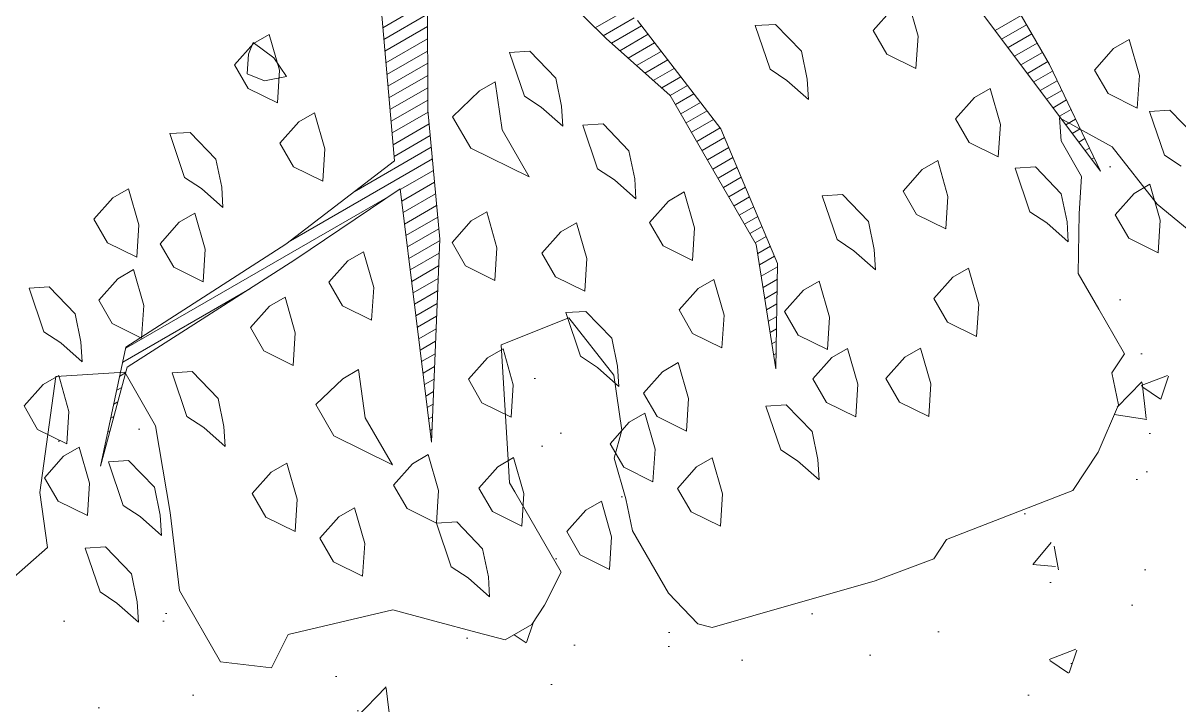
# Model space of a CAD drawing. Header units: metres. Extents: x 12093 to 20303, y 514 to 1412.
# Drawn here: x 19805.28 to 19806.836, y 681.302 to 682.22 of the extents above; entities that cross this region are included whole.
import ezdxf

# ---------------------------------------------------------------- set-up
doc = ezdxf.new("R2010")
doc.units = ezdxf.units.M
doc.layers.add('ARBOLES', color=52, linetype='Continuous', lineweight=13)
doc.layers.add('grass', color=64, linetype='Continuous', lineweight=13)
doc.layers.add('desnivel', color=9, linetype='Continuous')
pattern_1 = [(50, (19136.99335, 73.14804), (0.36436934, -0.03187817), [0.0381, -0.4191]), (355, (19136.99335, 73.14804), (-0.07048565, 0.38211329), [0.03048, -0.33528]), (100.451, (19137.0237, 73.1454), (0.293885, 0.35023338), [0.03238, -0.35618]), (46.1842, (19136.99335, 73.24964), (0.54215808, -0.08408466), [0.05715, -0.62865]), (96.6356, (19137.03853, 73.24264), (0.47480847, 0.4948511), [0.04857, -0.53427]), (351.184, (19136.99335, 73.24964), (0.4748092, 0.49485024), [0.04572, -0.50292]), (21, (19137.04415, 73.22424), (0.30322976, -0.20453104), [0.0381, -0.4191]), (326, (19137.04415, 73.22424), (0.12360406, 0.36837593), [0.03048, -0.33528]), (71.4514, (19137.06942, 73.2072), (0.42683298, 0.16384572), [0.03238, -0.35618]), (37.5, (19136.99335, 73.14804), (0.006177207, 0.169110078), [0, -0.331216, 0, -0.34036, 0, -0.33655]), (7.5, (19136.99335, 73.14804), (0.133639325, 0.20036115), [0, -0.194056, 0, -0.323596, 0, -0.12827]), (327.5, (19136.88007, 73.14804), (0.27118119, -0.011457488), [0, -0.127, 0, -0.39624, 0, -0.52578]), (317.5, (19136.82927, 73.14804), (0.29625836, 0.05085298), [0, -0.1651, 0, -0.263144, 0, -0.37338])]

# ---------------------------------------------------------------- blocks, each defined once
blk = doc.blocks.new('ghgfghgh')
at = {"layer": 'ARBOLES', "lineweight": 20}
for p, q in [((20002.20167, 663.20867), (20002.28229, 663.06904)), ((20001.75434, 663.15431), (20001.75489, 663.03051)), ((20001.90603, 663.09118), (20001.84386, 663.1528)), ((20002.32555, 662.97876), (20002.20963, 663.13347)), ((20001.71667, 663.10037), (20001.75448, 663.1222)), ((20001.89693, 663.1002), (20001.92199, 663.11466)), ((20001.72651, 662.98753), (20001.71547, 663.11414)), ((20001.71754, 663.09045), (20001.75453, 663.1118)), ((20001.90358, 663.09361), (20001.92976, 663.10872)), ((20001.93263, 663.10653), (20002.00351, 663.01447)), ((20002.2362, 663.098), (20002.25823, 663.11072)), ((20001.7184, 663.08052), (20001.75457, 663.10141)), ((20001.91052, 663.08719), (20001.93613, 663.10198)), ((20001.91764, 663.08088), (20001.94169, 663.09476)), ((20002.24166, 663.09073), (20002.26274, 663.1029)), ((20002.24711, 663.08345), (20002.26726, 663.09508)), ((20001.71927, 663.0706), (20001.75462, 663.09101)), ((20001.96053, 663.04285), (20001.90603, 663.09118)), ((20001.92476, 663.07457), (20001.94725, 663.08755)), ((20002.25256, 663.07617), (20002.27177, 663.08726)), ((20001.72013, 663.06067), (20001.75467, 663.08061)), ((20001.93188, 663.06825), (20001.9528, 663.08033)), ((20002.25801, 663.0689), (20002.27628, 663.07944)), ((20001.721, 663.05075), (20001.75471, 663.07021)), ((20001.939, 663.06194), (20001.95836, 663.07311)), ((20001.94612, 663.05562), (20001.96392, 663.0659)), ((20002.26347, 663.06162), (20002.2808, 663.07162)), ((20002.28229, 663.06904), (20002.32555, 662.97876)), ((20001.72187, 663.04082), (20001.75476, 663.05981)), ((20001.95325, 663.04931), (20001.96947, 663.05868)), ((20002.26892, 663.05434), (20002.28491, 663.06357)), ((20002.27437, 663.04706), (20002.28882, 663.05541)), ((20001.72273, 663.0309), (20001.75481, 663.04942)), ((20001.96037, 663.043), (20001.97503, 663.05146)), ((20002.27982, 663.03979), (20002.29273, 663.04724)), ((20001.7236, 663.02097), (20001.75485, 663.03902)), ((20002.03347, 662.91652), (20001.96053, 663.04285)), ((20001.96494, 663.03521), (20001.98059, 663.04425)), ((20001.96945, 663.02739), (20001.98614, 663.03703)), ((20002.28528, 663.03251), (20002.29665, 663.03908)), ((20001.72446, 663.01105), (20001.75505, 663.02871)), ((20001.75489, 663.03051), (20001.7649, 662.92104)), ((20001.97397, 663.01958), (20001.9917, 663.02981)), ((20002.29073, 663.02523), (20002.30056, 663.03091)), ((20001.72533, 663.00112), (20001.75596, 663.01881)), ((20001.97848, 663.01176), (20001.99726, 663.0226)), ((20002.29618, 663.01796), (20002.30447, 663.02274)), ((20001.72619, 662.9912), (20001.75687, 663.00891)), ((20001.983, 663.00394), (20002.00281, 663.01538)), ((20001.98751, 662.99612), (20002.0066, 663.00714)), ((20002.00351, 663.01447), (20002.05163, 662.90041)), ((20002.30163, 663.01068), (20002.30839, 663.01458)), ((20002.30708, 663.0034), (20002.3123, 663.00641)), ((20001.69239, 662.96126), (20001.75777, 662.999)), ((20001.99202, 662.9883), (20002.01014, 662.99876)), ((20002.31254, 662.99613), (20002.31621, 662.99825)), ((20001.63446, 662.91665), (20001.72651, 662.98753)), ((20001.63826, 662.91958), (20001.75868, 662.9891)), ((20001.99654, 662.98048), (20002.01368, 662.99038)), ((20002.31799, 662.98885), (20002.32012, 662.99008)), ((20001.73148, 662.96297), (20001.75958, 662.9792)), ((20002.00105, 662.97266), (20002.01721, 662.98199)), ((20002.32344, 662.98157), (20002.32404, 662.98191)), ((20001.73268, 662.95324), (20001.76049, 662.9693)), ((20002.00557, 662.96484), (20002.02075, 662.97361)), ((20001.49847, 662.82844), (20001.72307, 662.95812)), ((20001.73138, 662.96374), (20001.64213, 662.90335)), ((20001.75805, 662.74864), (20001.73138, 662.96374)), ((20001.73389, 662.94351), (20001.76139, 662.95939)), ((20002.01008, 662.95703), (20002.02429, 662.96523)), ((20001.73509, 662.93379), (20001.7623, 662.94949)), ((20002.0146, 662.94921), (20002.02782, 662.95684)), ((20002.01911, 662.94139), (20002.03136, 662.94846)), ((20001.7363, 662.92406), (20001.7632, 662.93959)), ((20002.02362, 662.93357), (20002.0349, 662.94008)), ((20001.73751, 662.91433), (20001.76411, 662.92969)), ((20002.02814, 662.92575), (20002.03843, 662.9317)), ((20001.73871, 662.9046), (20001.76485, 662.91969)), ((20001.7649, 662.92104), (20001.75805, 662.74864)), ((20002.03265, 662.91793), (20002.04197, 662.92331)), ((20001.49867, 662.82939), (20001.63446, 662.91665)), ((20001.73992, 662.89487), (20001.76442, 662.90902)), ((20002.05013, 662.81089), (20002.03347, 662.91652)), ((20002.0347, 662.90869), (20002.04551, 662.91493)), ((20001.64213, 662.90335), (20001.4997, 662.81225)), ((20002.03621, 662.89914), (20002.04904, 662.90655)), ((20002.05163, 662.90041), (20002.05013, 662.81089)), ((20001.74113, 662.88514), (20001.764, 662.89835)), ((20002.03772, 662.88958), (20002.05159, 662.89759)), ((20001.49594, 662.81656), (20001.60381, 662.87884)), ((20001.74233, 662.87542), (20001.76358, 662.88768)), ((20002.03922, 662.88003), (20002.05141, 662.88706)), ((20001.74354, 662.86569), (20001.76315, 662.87701)), ((20002.04073, 662.87047), (20002.05123, 662.87654)), ((20001.74474, 662.85596), (20001.76273, 662.86634)), ((20002.04224, 662.86092), (20002.05106, 662.86601)), ((20001.74595, 662.84623), (20001.7623, 662.85567)), ((20002.04374, 662.85136), (20002.05088, 662.85548)), ((20001.74716, 662.8365), (20001.76188, 662.845)), ((20002.04525, 662.84181), (20002.0507, 662.84495)), ((20001.74836, 662.82677), (20001.76146, 662.83433)), ((20002.04676, 662.83225), (20002.05052, 662.83443)), ((20001.47721, 662.72835), (20001.49867, 662.82939)), ((20001.74957, 662.81704), (20001.76103, 662.82366)), ((20002.04827, 662.8227), (20002.05035, 662.8239)), ((20001.4997, 662.81225), (20001.47721, 662.72835)), ((20001.75078, 662.80732), (20001.76061, 662.81299)), ((20001.75198, 662.79759), (20001.76018, 662.80232)), ((20001.4909, 662.7928), (20001.49514, 662.79525)), ((20001.75319, 662.78786), (20001.75976, 662.79165)), ((20001.48838, 662.78092), (20001.49184, 662.78292)), ((20001.7544, 662.77813), (20001.75934, 662.78098)), ((20001.48585, 662.76904), (20001.48853, 662.77058)), ((20001.7556, 662.7684), (20001.75891, 662.77031)), ((20001.75681, 662.75867), (20001.75849, 662.75964)), ((20001.75801, 662.74895), (20001.75807, 662.74898))]:
    blk.add_line(p, q, dxfattribs=at)
at = {"layer": 'desnivel', "lineweight": 20}
for p, q in [((20001.63627, 662.58552), (20001.62231, 662.55729)), ((20001.82048, 662.58092), (20001.79661, 662.58732)), ((20001.62231, 662.55729), (20001.57894, 662.56251))]:
    blk.add_line(p, q, dxfattribs=at)
at = {"layer": 'grass'}
for p, q in [((20002.14876, 663.11606), (20002.13265, 663.0979)), ((20002.17076, 663.0933), (20002.16206, 663.12374)), ((20001.62033, 663.09467), (20001.60703, 663.08699)), ((20001.62904, 663.06423), (20001.62033, 663.09467)), ((20002.03264, 663.10221), (20002.04978, 663.10324)), ((20002.04519, 663.06513), (20002.03264, 663.10221)), ((20002.04978, 663.10324), (20002.07178, 663.08048)), ((20002.13265, 663.0979), (20002.14417, 663.07795)), ((20001.60703, 663.08699), (20001.59092, 663.06882)), ((20001.60654, 663.08779), (20001.60254, 663.07799)), ((20001.62414, 663.07487), (20001.60654, 663.08779)), ((20002.16898, 663.06568), (20002.17076, 663.0933)), ((20002.34981, 663.09029), (20002.33651, 663.08261)), ((20002.35851, 663.05986), (20002.34981, 663.09029)), ((20001.60254, 663.07799), (20001.60143, 663.06128)), ((20001.82419, 663.07938), (20001.84133, 663.08041)), ((20001.83673, 663.0423), (20001.82419, 663.07938)), ((20001.84133, 663.08041), (20001.86333, 663.05765)), ((20002.07178, 663.08048), (20002.07665, 663.0567)), ((20002.14417, 663.07795), (20002.16898, 663.06568)), ((20002.33651, 663.08261), (20002.3204, 663.06445)), ((20001.59092, 663.06882), (20001.60244, 663.04888)), ((20001.63484, 663.05906), (20001.62414, 663.07487)), ((20002.05951, 663.05567), (20002.04519, 663.06513)), ((20001.60143, 663.06128), (20001.61613, 663.05527)), ((20001.61613, 663.05527), (20001.63484, 663.05906)), ((20001.62725, 663.03661), (20001.62904, 663.06423)), ((20001.86333, 663.05765), (20001.8682, 663.03387)), ((20002.07768, 663.03956), (20002.05951, 663.05567)), ((20002.07665, 663.0567), (20002.07768, 663.03956)), ((20002.3204, 663.06445), (20002.33192, 663.0445)), ((20002.35673, 663.03223), (20002.35851, 663.05986)), ((20001.60244, 663.04888), (20001.62725, 663.03661)), ((20001.79862, 663.04689), (20001.77587, 663.02489)), ((20001.81192, 663.05457), (20001.79862, 663.04689)), ((20001.81782, 663.01365), (20001.81192, 663.05457)), ((20002.23191, 663.04882), (20002.21861, 663.04114)), ((20002.24061, 663.01838), (20002.23191, 663.04882)), ((20001.85106, 663.03284), (20001.83673, 663.0423)), ((20002.21861, 663.04114), (20002.2025, 663.02297)), ((20002.33192, 663.0445), (20002.35673, 663.03223)), ((20001.65872, 663.02818), (20001.64542, 663.0205)), ((20001.66742, 662.99774), (20001.65872, 663.02818)), ((20001.86923, 663.01673), (20001.85106, 663.03284)), ((20001.8682, 663.03387), (20001.86923, 663.01673)), ((20002.36722, 663.02942), (20002.38436, 663.03045)), ((20002.37977, 662.99234), (20002.36722, 663.02942)), ((20002.38436, 663.03045), (20002.40636, 663.00769)), ((20001.64542, 663.0205), (20001.62931, 663.00233)), ((20001.77587, 663.02489), (20001.79122, 662.99829)), ((20001.88636, 663.01776), (20001.9035, 663.01879)), ((20001.89891, 662.98068), (20001.88636, 663.01776)), ((20001.9035, 663.01879), (20001.9255, 662.99603)), ((20002.2025, 663.02297), (20002.21402, 663.00303)), ((20002.23883, 662.99076), (20002.24061, 663.01838)), ((20002.29089, 663.02399), (20002.29206, 663.00449)), ((20002.33542, 662.99927), (20002.29089, 663.02399)), ((20001.53595, 663.01049), (20001.55309, 663.01152)), ((20001.5485, 662.97341), (20001.53595, 663.01049)), ((20001.55309, 663.01152), (20001.57509, 662.98876)), ((20001.84085, 662.97375), (20001.81782, 663.01365)), ((20001.62931, 663.00233), (20001.64083, 662.98239)), ((20001.66564, 662.97012), (20001.66742, 662.99774)), ((20001.79122, 662.99829), (20001.84085, 662.97375)), ((20002.21402, 663.00303), (20002.23883, 662.99076)), ((20002.29206, 663.00449), (20002.30953, 662.97423)), ((20002.37356, 662.95068), (20002.33542, 662.99927)), ((20001.57509, 662.98876), (20001.57996, 662.96497)), ((20001.9255, 662.99603), (20001.93037, 662.97225)), ((20002.18742, 662.98767), (20002.17413, 662.97999)), ((20002.19613, 662.95724), (20002.18742, 662.98767)), ((20002.39409, 662.98288), (20002.37977, 662.99234)), ((20001.64083, 662.98239), (20001.66564, 662.97012)), ((20001.91324, 662.97122), (20001.89891, 662.98068)), ((20002.17413, 662.97999), (20002.15802, 662.96183)), ((20002.25316, 662.9813), (20002.2703, 662.98233)), ((20002.26571, 662.94421), (20002.25316, 662.9813)), ((20002.2703, 662.98233), (20002.2923, 662.95957)), ((20001.56282, 662.96395), (20001.5485, 662.97341)), ((20001.9314, 662.95511), (20001.91324, 662.97122)), ((20001.93037, 662.97225), (20001.9314, 662.95511)), ((20002.30953, 662.97423), (20002.3075, 662.9428)), ((20002.3675, 662.96752), (20002.3542, 662.95984)), ((20002.3762, 662.93709), (20002.3675, 662.96752)), ((20001.50092, 662.96367), (20001.48763, 662.95599)), ((20001.50963, 662.93324), (20001.50092, 662.96367)), ((20001.58099, 662.94784), (20001.56282, 662.96395)), ((20001.57996, 662.96497), (20001.58099, 662.94784)), ((20001.97232, 662.961), (20001.95903, 662.95333)), ((20001.98103, 662.93057), (20001.97232, 662.961)), ((20002.08947, 662.95772), (20002.10661, 662.95874)), ((20002.10202, 662.92063), (20002.08947, 662.95772)), ((20002.10661, 662.95874), (20002.12861, 662.93599)), ((20002.15802, 662.96183), (20002.16953, 662.94188)), ((20002.2923, 662.95957), (20002.29717, 662.93578)), ((20002.3542, 662.95984), (20002.33809, 662.94168)), ((20001.48763, 662.95599), (20001.47152, 662.93783)), ((20001.95903, 662.95333), (20001.94292, 662.93516)), ((20002.19435, 662.92961), (20002.19613, 662.95724)), ((20002.4312, 662.90326), (20002.37356, 662.95068)), ((20001.47152, 662.93783), (20001.48304, 662.91788)), ((20001.5572, 662.94297), (20001.5439, 662.93529)), ((20001.56591, 662.91253), (20001.5572, 662.94297)), ((20001.80479, 662.94407), (20001.7915, 662.93639)), ((20001.8135, 662.91364), (20001.80479, 662.94407)), ((20002.16953, 662.94188), (20002.19435, 662.92961)), ((20002.28003, 662.93476), (20002.26571, 662.94421)), ((20002.3075, 662.9428), (20002.30665, 662.89188)), ((20002.33809, 662.94168), (20002.34961, 662.92173)), ((20001.50785, 662.90561), (20001.50963, 662.93324)), ((20001.5439, 662.93529), (20001.5278, 662.91713)), ((20001.7915, 662.93639), (20001.77539, 662.91823)), ((20001.88102, 662.93489), (20001.86772, 662.92721)), ((20001.88973, 662.90445), (20001.88102, 662.93489)), ((20001.94292, 662.93516), (20001.95443, 662.91521)), ((20001.97925, 662.90294), (20001.98103, 662.93057)), ((20002.12861, 662.93599), (20002.13348, 662.9122)), ((20002.2982, 662.91865), (20002.28003, 662.93476)), ((20002.29717, 662.93578), (20002.2982, 662.91865)), ((20002.37442, 662.90946), (20002.3762, 662.93709)), ((20001.77539, 662.91823), (20001.78691, 662.89828)), ((20001.86772, 662.92721), (20001.85161, 662.90904)), ((20002.11634, 662.91117), (20002.10202, 662.92063)), ((20002.34961, 662.92173), (20002.37442, 662.90946)), ((20001.48304, 662.91788), (20001.50785, 662.90561)), ((20001.5278, 662.91713), (20001.53931, 662.89718)), ((20001.56413, 662.88491), (20001.56591, 662.91253)), ((20001.70019, 662.91027), (20001.6869, 662.9026)), ((20001.7089, 662.87984), (20001.70019, 662.91027)), ((20001.81172, 662.88601), (20001.8135, 662.91364)), ((20001.85161, 662.90904), (20001.86313, 662.8891)), ((20001.95443, 662.91521), (20001.97925, 662.90294)), ((20002.13451, 662.89506), (20002.11634, 662.91117)), ((20002.13348, 662.9122), (20002.13451, 662.89506)), ((20001.6869, 662.9026), (20001.67079, 662.88443)), ((20001.88794, 662.87683), (20001.88973, 662.90445)), ((20001.50504, 662.89512), (20001.49174, 662.88745)), ((20001.51375, 662.86469), (20001.50504, 662.89512)), ((20001.53931, 662.89718), (20001.56413, 662.88491)), ((20001.78691, 662.89828), (20001.81172, 662.88601)), ((20001.86313, 662.8891), (20001.88794, 662.87683)), ((20002.20024, 662.88869), (20002.18414, 662.87052)), ((20002.21354, 662.89637), (20002.20024, 662.88869)), ((20002.22225, 662.86593), (20002.21354, 662.89637)), ((20002.30665, 662.89188), (20002.32412, 662.86162)), ((20001.41655, 662.87949), (20001.43368, 662.88052)), ((20001.42909, 662.84241), (20001.41655, 662.87949)), ((20001.43368, 662.88052), (20001.45569, 662.85776)), ((20001.49174, 662.88745), (20001.47563, 662.86928)), ((20001.67079, 662.88443), (20001.6823, 662.86448)), ((20001.70712, 662.85222), (20001.7089, 662.87984)), ((20001.98412, 662.87916), (20001.96801, 662.86099)), ((20001.99741, 662.88684), (20001.98412, 662.87916)), ((20002.00612, 662.8564), (20001.99741, 662.88684)), ((20002.08694, 662.88533), (20002.07364, 662.87765)), ((20002.09564, 662.85489), (20002.08694, 662.88533)), ((20001.47563, 662.86928), (20001.48715, 662.84933)), ((20001.6337, 662.87189), (20001.62041, 662.86421)), ((20001.64241, 662.84145), (20001.6337, 662.87189)), ((20002.07364, 662.87765), (20002.05753, 662.85949)), ((20002.18414, 662.87052), (20002.19565, 662.85058)), ((20001.51196, 662.83706), (20001.51375, 662.86469)), ((20001.62041, 662.86421), (20001.6043, 662.84604)), ((20001.6823, 662.86448), (20001.70712, 662.85222)), ((20001.87184, 662.85866), (20001.88897, 662.85969)), ((20001.88897, 662.85969), (20001.91098, 662.83693)), ((20001.96801, 662.86099), (20001.97952, 662.84105)), ((20002.05753, 662.85949), (20002.06905, 662.83954)), ((20002.22047, 662.83831), (20002.22225, 662.86593)), ((20002.32412, 662.86162), (20002.33722, 662.83892)), ((20001.45569, 662.85776), (20001.46055, 662.83398)), ((20001.87451, 662.8542), (20001.81719, 662.83119)), ((20001.88438, 662.82158), (20001.87184, 662.85866)), ((20001.91265, 662.80561), (20001.87451, 662.8542)), ((20002.00434, 662.82878), (20002.00612, 662.8564)), ((20002.09386, 662.82727), (20002.09564, 662.85489)), ((20002.19565, 662.85058), (20002.22047, 662.83831)), ((20001.44342, 662.83295), (20001.42909, 662.84241)), ((20001.48715, 662.84933), (20001.51196, 662.83706)), ((20001.6043, 662.84604), (20001.61581, 662.8261)), ((20001.64063, 662.81383), (20001.64241, 662.84145)), ((20001.97952, 662.84105), (20002.00434, 662.82878)), ((20001.46158, 662.81684), (20001.44342, 662.83295)), ((20001.46055, 662.83398), (20001.46158, 662.81684)), ((20001.81719, 662.83119), (20001.82304, 662.7337)), ((20001.91098, 662.83693), (20001.91585, 662.81315)), ((20002.06905, 662.83954), (20002.09386, 662.82727)), ((20002.33722, 662.83892), (20002.34596, 662.82379)), ((20001.61581, 662.8261), (20001.64063, 662.81383)), ((20001.80535, 662.82027), (20001.78924, 662.80211)), ((20001.81864, 662.82795), (20001.80535, 662.82027)), ((20001.82735, 662.79752), (20001.81864, 662.82795)), ((20001.89871, 662.81212), (20001.88438, 662.82158)), ((20002.0977, 662.82062), (20002.08159, 662.80245)), ((20002.111, 662.8283), (20002.0977, 662.82062)), ((20002.1197, 662.79786), (20002.111, 662.8283)), ((20002.1596, 662.8209), (20002.14349, 662.80273)), ((20002.1729, 662.82857), (20002.1596, 662.8209)), ((20002.1816, 662.79814), (20002.1729, 662.82857)), ((20002.34596, 662.82379), (20002.33519, 662.80749)), ((20001.69588, 662.81026), (20001.68258, 662.80259)), ((20001.70177, 662.76934), (20001.69588, 662.81026)), ((20001.91687, 662.79601), (20001.89871, 662.81212)), ((20001.91585, 662.81315), (20001.91687, 662.79601)), ((20001.96726, 662.81623), (20001.95396, 662.80855)), ((20001.97596, 662.7858), (20001.96726, 662.81623)), ((20002.04977, 662.81314), (20002.05017, 662.81337)), ((20001.43918, 662.80459), (20001.42554, 662.70593)), ((20001.44164, 662.80532), (20001.42834, 662.79765)), ((20001.49767, 662.8081), (20001.43918, 662.80459)), ((20001.45034, 662.77489), (20001.44164, 662.80532)), ((20001.49342, 662.80468), (20001.49845, 662.80758)), ((20001.52388, 662.76271), (20001.49767, 662.8081)), ((20001.53781, 662.80766), (20001.55494, 662.80868)), ((20001.55035, 662.77057), (20001.53781, 662.80766)), ((20001.55494, 662.80868), (20001.57695, 662.78593)), ((20001.68258, 662.80259), (20001.65982, 662.78058)), ((20001.78924, 662.80211), (20001.80076, 662.78216)), ((20001.91936, 662.75905), (20001.91265, 662.80561)), ((20001.95396, 662.80855), (20001.93785, 662.79039)), ((20002.08159, 662.80245), (20002.09311, 662.78251)), ((20002.14349, 662.80273), (20002.15501, 662.78278)), ((20002.33519, 662.80749), (20002.34073, 662.78043)), ((20001.42834, 662.79765), (20001.41223, 662.77948)), ((20001.82557, 662.76989), (20001.82735, 662.79752)), ((20002.11792, 662.77024), (20002.1197, 662.79786)), ((20002.17982, 662.77051), (20002.1816, 662.79814)), ((20001.57695, 662.78593), (20001.58182, 662.76214)), ((20001.80076, 662.78216), (20001.82557, 662.76989)), ((20001.93785, 662.79039), (20001.94937, 662.77044)), ((20001.97418, 662.75817), (20001.97596, 662.7858)), ((20002.09311, 662.78251), (20002.11792, 662.77024)), ((20002.15501, 662.78278), (20002.17982, 662.77051)), ((20001.41223, 662.77948), (20001.42375, 662.75953)), ((20001.44856, 662.74726), (20001.45034, 662.77489)), ((20001.65982, 662.78058), (20001.67518, 662.75399)), ((20001.93888, 662.77325), (20001.92558, 662.76557)), ((20001.94758, 662.74282), (20001.93888, 662.77325)), ((20002.0417, 662.77942), (20002.05884, 662.78045)), ((20002.05424, 662.74234), (20002.0417, 662.77942)), ((20002.05884, 662.78045), (20002.08084, 662.75769)), ((20002.34073, 662.78043), (20002.32358, 662.74026)), ((20001.53612, 662.68909), (20001.52388, 662.76271)), ((20001.56468, 662.76111), (20001.55035, 662.77057)), ((20001.58182, 662.76214), (20001.58285, 662.745)), ((20001.72481, 662.72945), (20001.70177, 662.76934)), ((20001.92558, 662.76557), (20001.90947, 662.74741)), ((20001.94937, 662.77044), (20001.97418, 662.75817)), ((20001.42375, 662.75953), (20001.44856, 662.74726)), ((20001.48333, 662.75716), (20001.48523, 662.75825)), ((20001.58285, 662.745), (20001.56468, 662.76111)), ((20001.67518, 662.75399), (20001.72481, 662.72945)), ((20001.91297, 662.73519), (20001.91936, 662.75905)), ((20002.08084, 662.75769), (20002.08571, 662.73391)), ((20001.45905, 662.74445), (20001.44575, 662.73678)), ((20001.46776, 662.71402), (20001.45905, 662.74445)), ((20001.48081, 662.74528), (20001.48192, 662.74592)), ((20001.90947, 662.74741), (20001.92099, 662.72746)), ((20001.9458, 662.71519), (20001.94758, 662.74282)), ((20002.06857, 662.73288), (20002.05424, 662.74234)), ((20001.44575, 662.73678), (20001.42964, 662.71861)), ((20001.47829, 662.73339), (20001.47862, 662.73359)), ((20001.48386, 662.73218), (20001.501, 662.73321)), ((20001.49641, 662.6951), (20001.48386, 662.73218)), ((20001.501, 662.73321), (20001.523, 662.71046)), ((20001.75524, 662.73815), (20001.74194, 662.73047)), ((20001.76395, 662.70772), (20001.75524, 662.73815)), ((20001.82763, 662.73562), (20001.81433, 662.72794)), ((20001.82304, 662.7337), (20001.82421, 662.71421)), ((20001.83633, 662.70518), (20001.82763, 662.73562)), ((20001.92287, 662.70056), (20001.91297, 662.73519)), ((20001.99618, 662.73541), (20001.98289, 662.72774)), ((20002.00489, 662.70498), (20001.99618, 662.73541)), ((20002.08674, 662.71677), (20002.06857, 662.73288)), ((20002.08571, 662.73391), (20002.08674, 662.71677)), ((20002.32358, 662.74026), (20002.30205, 662.70766)), ((20001.62199, 662.72328), (20001.60588, 662.70511)), ((20001.63528, 662.73095), (20001.62199, 662.72328)), ((20001.64399, 662.70052), (20001.63528, 662.73095)), ((20001.74194, 662.73047), (20001.72584, 662.71231)), ((20001.81433, 662.72794), (20001.79822, 662.70977)), ((20001.92099, 662.72746), (20001.9458, 662.71519)), ((20001.98289, 662.72774), (20001.96678, 662.70957)), ((20001.42964, 662.71861), (20001.44116, 662.69866)), ((20001.46597, 662.68639), (20001.46776, 662.71402)), ((20001.72584, 662.71231), (20001.73735, 662.69236)), ((20001.82421, 662.71421), (20001.82858, 662.70664)), ((20001.42554, 662.70593), (20001.43224, 662.65937)), ((20001.523, 662.71046), (20001.52787, 662.68667)), ((20001.60588, 662.70511), (20001.6174, 662.68516)), ((20001.76217, 662.68009), (20001.76395, 662.70772)), ((20001.79822, 662.70977), (20001.80974, 662.68983)), ((20001.82858, 662.70664), (20001.86789, 662.63856)), ((20001.83455, 662.67756), (20001.83633, 662.70518)), ((20001.96678, 662.70957), (20001.9783, 662.68962)), ((20002.00311, 662.67735), (20002.00489, 662.70498)), ((20002.30205, 662.70766), (20002.19498, 662.66602)), ((20001.44116, 662.69866), (20001.46597, 662.68639)), ((20001.51074, 662.68564), (20001.49641, 662.6951)), ((20001.64221, 662.67289), (20001.64399, 662.70052)), ((20001.69259, 662.69312), (20001.67929, 662.68544)), ((20001.7013, 662.66268), (20001.69259, 662.69312)), ((20001.90207, 662.69881), (20001.88877, 662.69113)), ((20001.91078, 662.66837), (20001.90207, 662.69881)), ((20001.92841, 662.6735), (20001.92287, 662.70056)), ((20001.5289, 662.66953), (20001.51074, 662.68564)), ((20001.52787, 662.68667), (20001.5289, 662.66953)), ((20001.544, 662.62303), (20001.53612, 662.68909)), ((20001.6174, 662.68516), (20001.64221, 662.67289)), ((20001.67929, 662.68544), (20001.66319, 662.66727)), ((20001.73735, 662.69236), (20001.76217, 662.68009)), ((20001.80974, 662.68983), (20001.83455, 662.67756)), ((20001.88877, 662.69113), (20001.87266, 662.67297)), ((20001.9783, 662.68962), (20002.00311, 662.67735)), ((20001.76217, 662.68009), (20001.7793, 662.68112)), ((20001.77471, 662.64301), (20001.76217, 662.68009)), ((20001.7793, 662.68112), (20001.80131, 662.65836)), ((20001.87266, 662.67297), (20001.88418, 662.65302)), ((20001.95898, 662.62054), (20001.92841, 662.6735)), ((20001.66319, 662.66727), (20001.6747, 662.64733)), ((20001.909, 662.64075), (20001.91078, 662.66837)), ((20002.19498, 662.66602), (20002.18421, 662.64972)), ((20001.43224, 662.65937), (20001.39879, 662.62997)), ((20001.46419, 662.65877), (20001.48133, 662.6598)), ((20001.47674, 662.62169), (20001.46419, 662.65877)), ((20001.48133, 662.6598), (20001.50333, 662.63704)), ((20001.69952, 662.63506), (20001.7013, 662.66268)), ((20001.80131, 662.65836), (20001.80618, 662.63458)), ((20001.6747, 662.64733), (20001.69952, 662.63506)), ((20001.88418, 662.65302), (20001.909, 662.64075)), ((20002.18421, 662.64972), (20002.13446, 662.63108)), ((20001.50333, 662.63704), (20001.5082, 662.61325)), ((20001.78904, 662.63355), (20001.77471, 662.64301)), ((20001.80618, 662.63458), (20001.8072, 662.61744)), ((20001.86789, 662.63856), (20001.85393, 662.61033)), ((20001.8072, 662.61744), (20001.78904, 662.63355)), ((20002.13446, 662.63108), (20002.09983, 662.62117)), ((20001.49107, 662.61223), (20001.47674, 662.62169)), ((20001.57894, 662.56251), (20001.544, 662.62303)), ((20001.98402, 662.59465), (20001.95898, 662.62054)), ((20002.09983, 662.62117), (20002.0652, 662.61126)), ((20001.50923, 662.59612), (20001.49107, 662.61223)), ((20001.5082, 662.61325), (20001.50923, 662.59612)), ((20001.72502, 662.6065), (20001.63627, 662.58552)), ((20001.76081, 662.59691), (20001.72502, 662.6065)), ((20001.85393, 662.61033), (20001.84317, 662.59403)), ((20002.0652, 662.61126), (20002.03058, 662.60136)), ((20001.79661, 662.58732), (20001.76081, 662.59691)), ((20001.99595, 662.59145), (20001.98402, 662.59465)), ((20002.03058, 662.60136), (20001.99595, 662.59145)), ((20001.84317, 662.59403), (20001.82048, 662.58092))]:
    blk.add_line(p, q, dxfattribs=at)

msp = doc.modelspace()

# ---------------------------------------------------------------- hatches: boundary and pattern name
at = {"layer": 'grass'}
h = msp.add_hatch(dxfattribs=at)
h.set_pattern_fill('AR-CONC', color=256, scale=0.002, style=0)
h.set_pattern_definition(pattern_1)
h.paths.add_polyline_path([(19807.4506, 682.8965), (19807.4397, 682.9019), (19807.3312, 682.9512), (19807.3072, 682.9374), (19807.3285, 682.9006), (19807.3424, 682.9086), (19807.3553, 682.8637), (19807.4055, 682.8502), (19807.4471, 682.7782), (19807.4836, 682.6873), (19807.4785, 682.6684), (19807.4735, 682.6494), (19807.5118, 682.5276), (19807.5344, 682.4607), (19807.48, 682.3333), (19807.384, 682.2779), (19807.3448, 682.2072), (19807.3038, 682.1675), (19807.2936, 682.1297), (19807.2526, 682.09), (19807.2046, 682.0623), (19807.1584, 682.0036), (19807.1123, 681.945), (19807.0592, 681.8984), (19807.0611, 681.8674), (19807.032, 681.8347), (19807.003, 681.8019), (19806.9633, 681.843), (19806.9305, 681.872), (19806.8977, 681.9011), (19806.8063, 681.9763), (19806.8032, 681.9803), (19806.8105, 681.9547), (19806.8077, 681.9109), (19806.7683, 681.9304), (19806.75, 681.962), (19806.7756, 681.9908), (19806.7889, 681.9985), (19806.7458, 682.0534), (19806.7032, 682.077), (19806.7301, 682.0208), (19806.6773, 682.0914), (19806.6752, 682.0926), (19806.677, 682.0616), (19806.7047, 682.0136), (19806.7015, 681.9638), (19806.7005, 681.9059), (19806.7784, 681.7919), (19808.4469, 681.5913)])
h = msp.add_hatch(dxfattribs=at)
h.set_pattern_fill('AR-CONC', color=256, scale=0.002, style=0)
h.set_pattern_definition(pattern_1)
h.paths.add_polyline_path([(19807.3941, 680.8914), (19806.7005, 681.9059), (19806.7002, 681.883), (19806.7279, 681.835), (19806.7487, 681.799), (19806.7625, 681.775), (19806.7454, 681.7492), (19806.7542, 681.7063), (19806.727, 681.6426), (19806.6929, 681.5909), (19806.523, 681.5248), (19806.506, 681.499), (19806.4271, 681.4694), (19806.3721, 681.4537), (19806.3172, 681.438), (19806.2623, 681.4223), (19806.2074, 681.4066), (19806.1885, 681.4116), (19806.1488, 681.4527), (19806.1003, 681.5367), (19806.0915, 681.5796), (19806.0758, 681.6345), (19806.0776, 681.6412), (19806.0702, 681.6539), (19806.0856, 681.6712), (19806.0859, 681.6724), (19806.0768, 681.7356), (19806.0532, 681.7565), (19806.0304, 681.7715), (19806.0132, 681.8226), (19805.9239, 681.7868), (19805.9243, 681.7805), (19805.9262, 681.7816), (19805.94, 681.7334), (19805.9372, 681.6896), (19805.9295, 681.6934), (19805.9332, 681.631), (19805.9404, 681.6352), (19805.9542, 681.5869), (19805.9531, 681.5699), (19806.0043, 681.4813), (19805.9822, 681.4365), (19805.9651, 681.4106), (19805.9291, 681.3899), (19805.8912, 681.4), (19805.8345, 681.4152), (19805.7777, 681.4304), (19805.6369, 681.3972), (19805.6148, 681.3524), (19805.546, 681.3607), (19805.4906, 681.4566), (19805.4781, 681.5614), (19805.4587, 681.6782), (19805.4181, 681.7485), (19805.3847, 681.6237), (19805.4115, 681.7498), (19805.3285, 681.7448), (19805.3421, 681.6975), (19805.3392, 681.6537), (19805.3135, 681.6664), (19805.3027, 681.5881), (19805.3134, 681.5143), (19805.2603, 681.4677), (19805.2577, 681.4672), (19805.2586, 681.4524), (19805.2444, 681.465), (19805.1435, 681.4482), (19805.1592, 681.3933), (19805.0268, 681.4288), (19804.9031, 681.4214), (19804.8343, 681.4297), (19804.7775, 681.4449), (19804.7138, 681.4721), (19804.664, 681.4753), (19804.5814, 681.5076), (19804.5158, 681.5657), (19804.4004, 681.6271), (19804.3796, 681.6631), (19804.1576, 681.7428), (19804.1848, 681.8065), (19804.1676, 681.8243), (19803.8758, 681.6001), (19805.2499, 679.493)])
h.paths.add_polyline_path([(19805.4355, 681.414), (19805.4066, 681.4395), (19805.3839, 681.4545), (19805.364, 681.5133), (19805.3912, 681.515), (19805.4261, 681.4789), (19805.4338, 681.4411)], flags=16)
h.paths.add_polyline_path([(19805.4667, 681.5304), (19805.4378, 681.5559), (19805.4151, 681.5709), (19805.3952, 681.6298), (19805.4224, 681.6314), (19805.4573, 681.5953), (19805.465, 681.5576)], flags=16)
h.paths.add_polyline_path([(19806.0301, 681.5042), (19806.0119, 681.5358), (19806.0374, 681.5646), (19806.0585, 681.5768), (19806.0723, 681.5286), (19806.0695, 681.4847)], flags=16)
h.paths.add_polyline_path([(19805.3669, 681.5571), (19805.3275, 681.5766), (19805.3092, 681.6082), (19805.3348, 681.637), (19805.3559, 681.6492), (19805.3697, 681.6009)], flags=16)
h = msp.add_hatch(dxfattribs=at)
h.set_pattern_fill('AR-CONC', color=256, scale=0.002, style=0)
h.set_pattern_definition(pattern_1)
h.paths.add_polyline_path([(19808.4537, 681.5824), (19808.4469, 681.5913), (19806.7784, 681.7919), (19807.3941, 680.8914)])

# ---------------------------------------------------------------- block references
at = {"layer": 'Defpoints', "lineweight": 20, "xscale": 1.586003757394792, "yscale": 1.586003757394792, "zscale": 1.586003757394792}
msp.add_blockref('ghgfghgh', (-11917.0333, -369.466), dxfattribs=at)

doc.saveas('drawing.dxf')
